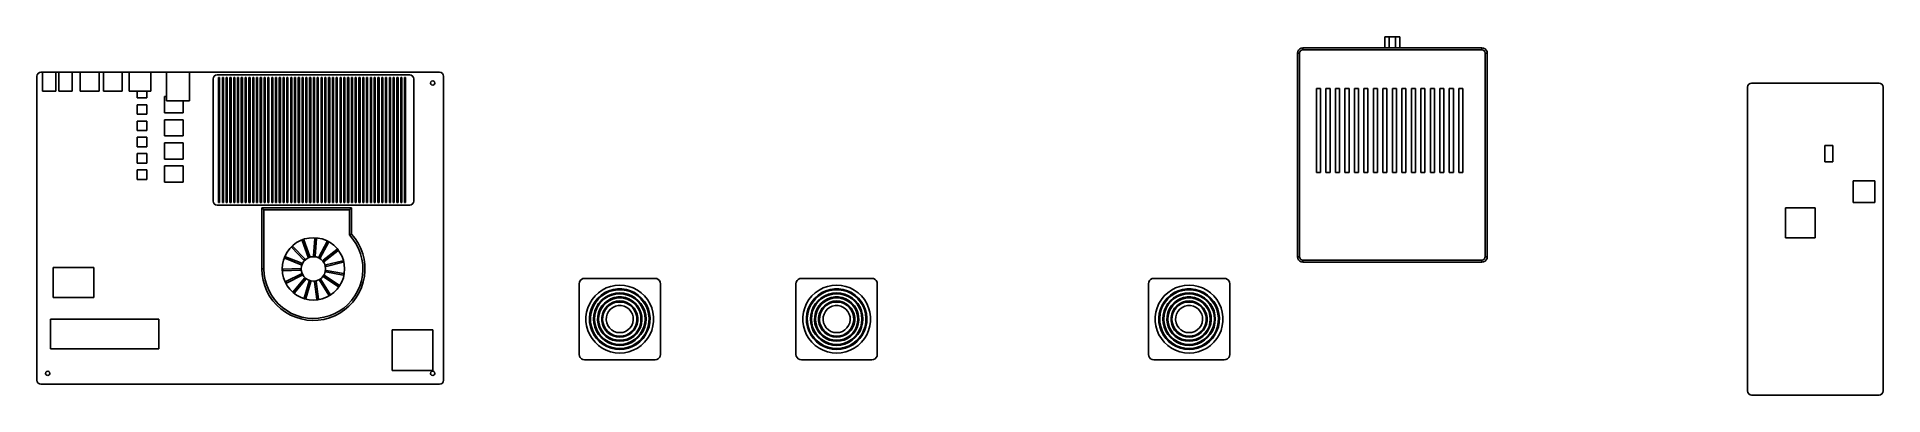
# Model space of a CAD drawing. Header units: millimetres. Extents: x -600 to 762, y -118 to 146.
import ezdxf

# ---------------------------------------------------------------- set-up
doc = ezdxf.new("R2010")
doc.units = ezdxf.units.MM
doc.layers.add('OUTLINE', color=7, linetype='Continuous')

msp = doc.modelspace()

# ---------------------------------------------------------------- linework, layer by layer
at = {"layer": 'OUTLINE'}
for points in [[(334, 138), (332.764, 137.804), (331.649, 137.236), (330.764, 136.351), (330.196, 135.236), (330, 134)], [(334, 138), (332.764, 137.804), (331.649, 137.236), (330.764, 136.351), (330.196, 135.236), (330, 134)], [(334, 136.5), (333.043, 136.31), (332.232, 135.768), (331.69, 134.957), (331.5, 134)], [(466, 138), (334, 138)], [(334, 138), (334, 136.5)], [(466, 136.5), (334, 136.5)], [(394.5, 146), (397.7, 146)], [(394.5, 138), (394.5, 146)], [(397.7, 146), (402.3, 146)], [(397.7, 146), (397.7, 138)], [(402.3, 146), (405.5, 146)], [(402.3, 146), (402.3, 138)], [(405.5, 138), (405.5, 146)], [(470, 134), (469.804, 135.236), (469.236, 136.351), (468.351, 137.236), (467.236, 137.804), (466, 138)], [(470, 134), (469.804, 135.236), (469.236, 136.351), (468.351, 137.236), (467.236, 137.804), (466, 138)], [(466, 138), (466, 136.5)], [(468.5, 134), (468.31, 134.957), (467.768, 135.768), (466.957, 136.31), (466, 136.5)], [(330, 134), (330, -16)], [(330, 134), (331.5, 134)], [(331.5, 134), (331.5, -16)], [(468.5, -16), (468.5, 134)], [(470, 134), (468.5, 134)], [(470, -16), (470, 134)], [(-600, 117), (-599.772, 118.148), (-599.121, 119.121), (-598.148, 119.772), (-597, 120)], [(-600, 117), (-600, -107)], [(-597, 120), (-595.9, 120)], [(-595.9, 120), (-586.1, 120)], [(-595.9, 120), (-595.9, 106)], [(-586.1, 120), (-583.9, 120)], [(-586.1, 120), (-586.1, 106)], [(-583.9, 120), (-574.1, 120)], [(-583.9, 120), (-583.9, 106)], [(-574.1, 120), (-568, 120)], [(-574.1, 120), (-574.1, 106)], [(-568, 120), (-554, 120)], [(-568, 120), (-568, 106)], [(-554, 120), (-551, 120)], [(-554, 120), (-554, 106)], [(-551, 120), (-537, 120)], [(-551, 120), (-551, 106)], [(-537, 120), (-532, 120)], [(-537, 120), (-537, 106)], [(-532, 120), (-516, 120)], [(-532, 120), (-532, 106)], [(-516, 120), (-504.5, 120)], [(-516, 120), (-516, 106)], [(-504.5, 120), (-487.5, 120)], [(-504.5, 120), (-504.5, 99)], [(-487.5, 120), (-303, 120)], [(-487.5, 120), (-487.5, 99)], [(-470, 115), (-469.772, 116.148), (-469.121, 117.121), (-468.148, 117.772), (-467, 118)], [(-470, 115), (-470, 25)], [(-467, 118), (-325, 118)], [(-466, 116), (-465.2, 116)], [(-466, 24), (-466, 116)], [(-465.2, 116), (-465.2, 24)], [(-463.2, 116), (-462.4, 116)], [(-463.2, 24), (-463.2, 116)], [(-462.4, 116), (-462.4, 24)], [(-460.4, 116), (-459.6, 116)], [(-460.4, 24), (-460.4, 116)], [(-459.6, 116), (-459.6, 24)], [(-457.6, 116), (-456.8, 116)], [(-457.6, 24), (-457.6, 116)], [(-456.8, 116), (-456.8, 24)], [(-454.8, 116), (-454, 116)], [(-454.8, 24), (-454.8, 116)], [(-454, 116), (-454, 24)], [(-452, 116), (-451.2, 116)], [(-452, 24), (-452, 116)], [(-451.2, 116), (-451.2, 24)], [(-449.2, 116), (-448.4, 116)], [(-449.2, 24), (-449.2, 116)], [(-448.4, 116), (-448.4, 24)], [(-446.4, 116), (-445.6, 116)], [(-446.4, 24), (-446.4, 116)], [(-445.6, 116), (-445.6, 24)], [(-443.6, 116), (-442.8, 116)], [(-443.6, 24), (-443.6, 116)], [(-442.8, 116), (-442.8, 24)], [(-440.8, 116), (-440, 116)], [(-440.8, 24), (-440.8, 116)], [(-440, 116), (-440, 24)], [(-438, 116), (-437.2, 116)], [(-438, 24), (-438, 116)], [(-437.2, 116), (-437.2, 24)], [(-435.2, 116), (-434.4, 116)], [(-435.2, 24), (-435.2, 116)], [(-434.4, 116), (-434.4, 24)], [(-432.4, 116), (-431.6, 116)], [(-432.4, 24), (-432.4, 116)], [(-431.6, 116), (-431.6, 24)], [(-429.6, 116), (-428.8, 116)], [(-429.6, 24), (-429.6, 116)], [(-428.8, 116), (-428.8, 24)], [(-426.8, 116), (-426, 116)], [(-426.8, 24), (-426.8, 116)], [(-426, 116), (-426, 24)], [(-424, 116), (-423.2, 116)], [(-424, 24), (-424, 116)], [(-423.2, 116), (-423.2, 24)], [(-421.2, 116), (-420.4, 116)], [(-421.2, 24), (-421.2, 116)], [(-420.4, 116), (-420.4, 24)], [(-418.4, 116), (-417.6, 116)], [(-418.4, 24), (-418.4, 116)], [(-417.6, 116), (-417.6, 24)], [(-415.6, 116), (-414.8, 116)], [(-415.6, 24), (-415.6, 116)], [(-414.8, 116), (-414.8, 24)], [(-412.8, 116), (-412, 116)], [(-412.8, 24), (-412.8, 116)], [(-412, 116), (-412, 24)], [(-410, 116), (-409.2, 116)], [(-410, 24), (-410, 116)], [(-409.2, 116), (-409.2, 24)], [(-407.2, 116), (-406.4, 116)], [(-407.2, 24), (-407.2, 116)], [(-406.4, 116), (-406.4, 24)], [(-404.4, 116), (-403.6, 116)], [(-404.4, 24), (-404.4, 116)], [(-403.6, 116), (-403.6, 24)], [(-401.6, 116), (-400.8, 116)], [(-401.6, 24), (-401.6, 116)], [(-400.8, 116), (-400.8, 24)], [(-398.8, 116), (-398, 116)], [(-398.8, 24), (-398.8, 116)], [(-398, 116), (-398, 24)], [(-396, 116), (-395.2, 116)], [(-396, 24), (-396, 116)], [(-395.2, 116), (-395.2, 24)], [(-393.2, 116), (-392.4, 116)], [(-393.2, 24), (-393.2, 116)], [(-392.4, 116), (-392.4, 24)], [(-390.4, 116), (-389.6, 116)], [(-390.4, 24), (-390.4, 116)], [(-389.6, 116), (-389.6, 24)], [(-387.6, 116), (-386.8, 116)], [(-387.6, 24), (-387.6, 116)], [(-386.8, 116), (-386.8, 24)], [(-384.8, 116), (-384, 116)], [(-384.8, 24), (-384.8, 116)], [(-384, 116), (-384, 24)], [(-382, 116), (-381.2, 116)], [(-382, 24), (-382, 116)], [(-381.2, 116), (-381.2, 24)], [(-379.2, 116), (-378.4, 116)], [(-379.2, 24), (-379.2, 116)], [(-378.4, 116), (-378.4, 24)], [(-376.4, 116), (-375.6, 116)], [(-376.4, 24), (-376.4, 116)], [(-375.6, 116), (-375.6, 24)], [(-373.6, 116), (-372.8, 116)], [(-373.6, 24), (-373.6, 116)], [(-372.8, 116), (-372.8, 24)], [(-370.8, 116), (-370, 116)], [(-370.8, 24), (-370.8, 116)], [(-370, 116), (-370, 24)], [(-368, 116), (-367.2, 116)], [(-368, 24), (-368, 116)], [(-367.2, 116), (-367.2, 24)], [(-365.2, 116), (-364.4, 116)], [(-365.2, 24), (-365.2, 116)], [(-364.4, 116), (-364.4, 24)], [(-362.4, 116), (-361.6, 116)], [(-362.4, 24), (-362.4, 116)], [(-361.6, 116), (-361.6, 24)], [(-359.6, 116), (-358.8, 116)], [(-359.6, 24), (-359.6, 116)], [(-358.8, 116), (-358.8, 24)], [(-356.8, 116), (-356, 116)], [(-356.8, 24), (-356.8, 116)], [(-356, 116), (-356, 24)], [(-354, 116), (-353.2, 116)], [(-354, 24), (-354, 116)], [(-353.2, 116), (-353.2, 24)], [(-351.2, 116), (-350.4, 116)], [(-351.2, 24), (-351.2, 116)], [(-350.4, 116), (-350.4, 24)], [(-348.4, 116), (-347.6, 116)], [(-348.4, 24), (-348.4, 116)], [(-347.6, 116), (-347.6, 24)], [(-345.6, 116), (-344.8, 116)], [(-345.6, 24), (-345.6, 116)], [(-344.8, 116), (-344.8, 24)], [(-342.8, 116), (-342, 116)], [(-342.8, 24), (-342.8, 116)], [(-342, 116), (-342, 24)], [(-340, 116), (-339.2, 116)], [(-340, 24), (-340, 116)], [(-339.2, 116), (-339.2, 24)], [(-337.2, 116), (-336.4, 116)], [(-337.2, 24), (-337.2, 116)], [(-336.4, 116), (-336.4, 24)], [(-334.4, 116), (-333.6, 116)], [(-334.4, 24), (-334.4, 116)], [(-333.6, 116), (-333.6, 24)], [(-331.6, 116), (-330.8, 116)], [(-331.6, 24), (-331.6, 116)], [(-330.8, 116), (-330.8, 24)], [(-328.8, 116), (-328, 116)], [(-328.8, 24), (-328.8, 116)], [(-328, 116), (-328, 24)], [(-325, 118), (-323.852, 117.772), (-322.879, 117.121), (-322.228, 116.148), (-322, 115)], [(-322, 115), (-322, 25)], [(-308, 110.4), (-307.2, 110.614), (-306.614, 111.2), (-306.4, 112), (-306.614, 112.8), (-307.2, 113.386), (-308, 113.6), (-308.8, 113.386), (-309.386, 112.8), (-309.6, 112), (-309.386, 111.2), (-308.8, 110.614), (-308, 110.4)], [(-303, 120), (-301.852, 119.772), (-300.879, 119.121), (-300.228, 118.148), (-300, 117)], [(-300, 117), (-300, -107)], [(662, 109), (662.228, 110.148), (662.879, 111.121), (663.852, 111.772), (665, 112)], [(662, 109), (662, -115)], [(665, 112), (759, 112)], [(759, 112), (760.148, 111.772), (761.121, 111.121), (761.772, 110.148), (762, 109)], [(762, 109), (762, -115)], [(-595.9, 106), (-586.1, 106)], [(-583.9, 106), (-574.1, 106)], [(-568, 106), (-554, 106)], [(-551, 106), (-537, 106)], [(-532, 106), (-516, 106)], [(-526, 106), (-526, 101)], [(-526, 101), (-519, 101)], [(-526, 96), (-526, 89)], [(-526, 96), (-519, 96)], [(-519, 106), (-519, 101)], [(-519, 96), (-519, 89)], [(-506, 102), (-506, 90)], [(-506, 102), (-504.5, 102)], [(-504.5, 99), (-487.5, 99)], [(-492, 99), (-492, 90)], [(347, 108), (344, 108)], [(344, 108), (344, 46)], [(347, 108), (347, 46)], [(354, 108), (351, 108)], [(351, 108), (351, 46)], [(354, 108), (354, 46)], [(361, 108), (358, 108)], [(358, 108), (358, 46)], [(361, 108), (361, 46)], [(368, 108), (365, 108)], [(365, 108), (365, 46)], [(368, 108), (368, 46)], [(375, 108), (372, 108)], [(372, 108), (372, 46)], [(375, 108), (375, 46)], [(382, 108), (379, 108)], [(379, 108), (379, 46)], [(382, 108), (382, 46)], [(389, 108), (386, 108)], [(386, 108), (386, 46)], [(389, 108), (389, 46)], [(396, 108), (393, 108)], [(393, 108), (393, 46)], [(396, 108), (396, 46)], [(403, 108), (400, 108)], [(400, 108), (400, 46)], [(403, 108), (403, 46)], [(410, 108), (407, 108)], [(407, 108), (407, 46)], [(410, 108), (410, 46)], [(417, 108), (414, 108)], [(414, 108), (414, 46)], [(417, 108), (417, 46)], [(424, 108), (421, 108)], [(421, 108), (421, 46)], [(424, 108), (424, 46)], [(431, 108), (428, 108)], [(428, 108), (428, 46)], [(431, 108), (431, 46)], [(438, 108), (435, 108)], [(435, 108), (435, 46)], [(438, 108), (438, 46)], [(445, 108), (442, 108)], [(442, 108), (442, 46)], [(445, 108), (445, 46)], [(452, 108), (449, 108)], [(449, 108), (449, 46)], [(452, 108), (452, 46)], [(-526, 89), (-519, 89)], [(-526, 84), (-526, 77)], [(-526, 84), (-519, 84)], [(-519, 84), (-519, 77)], [(-506, 90), (-492, 90)], [(-506, 85), (-506, 73)], [(-506, 85), (-492, 85)], [(-492, 85), (-492, 73)], [(-526, 77), (-519, 77)], [(-526, 72), (-526, 65)], [(-526, 72), (-519, 72)], [(-519, 72), (-519, 65)], [(-506, 73), (-492, 73)], [(-526, 65), (-519, 65)], [(-526, 60), (-526, 53)], [(-526, 60), (-519, 60)], [(-519, 60), (-519, 53)], [(-506, 68), (-506, 56)], [(-506, 68), (-492, 68)], [(-506, 56), (-492, 56)], [(-492, 68), (-492, 56)], [(719, 66), (719, 54)], [(719, 66), (725, 66)], [(725, 66), (725, 54)], [(-526, 53), (-519, 53)], [(-526, 48), (-526, 41)], [(-526, 48), (-519, 48)], [(-526, 41), (-519, 41)], [(-519, 48), (-519, 41)], [(-506, 51), (-506, 39)], [(-506, 51), (-492, 51)], [(-492, 51), (-492, 39)], [(347, 46), (344, 46)], [(354, 46), (351, 46)], [(361, 46), (358, 46)], [(368, 46), (365, 46)], [(375, 46), (372, 46)], [(382, 46), (379, 46)], [(389, 46), (386, 46)], [(396, 46), (393, 46)], [(403, 46), (400, 46)], [(410, 46), (407, 46)], [(417, 46), (414, 46)], [(424, 46), (421, 46)], [(431, 46), (428, 46)], [(438, 46), (435, 46)], [(445, 46), (442, 46)], [(452, 46), (449, 46)], [(719, 54), (725, 54)], [(-506, 39), (-492, 39)], [(740, 40), (740, 24)], [(740, 40), (756, 40)], [(756, 40), (756, 24)], [(-467, 22), (-468.148, 22.228), (-469.121, 22.879), (-469.772, 23.852), (-470, 25)], [(-467, 22), (-325, 22)], [(-466, 24), (-465.2, 24)], [(-463.2, 24), (-462.4, 24)], [(-460.4, 24), (-459.6, 24)], [(-457.6, 24), (-456.8, 24)], [(-454.8, 24), (-454, 24)], [(-452, 24), (-451.2, 24)], [(-449.2, 24), (-448.4, 24)], [(-446.4, 24), (-445.6, 24)], [(-443.6, 24), (-442.8, 24)], [(-440.8, 24), (-440, 24)], [(-438, 24), (-437.2, 24)], [(-435.2, 24), (-434.4, 24)], [(-434, -25), (-434, 20)], [(-434, 20), (-432.5, 18.5)], [(-434, 20), (-368, 20)], [(-432.5, -25), (-432.5, 18.5)], [(-432.5, 18.5), (-369.5, 18.5)], [(-432.4, 24), (-431.6, 24)], [(-429.6, 24), (-428.8, 24)], [(-426.8, 24), (-426, 24)], [(-424, 24), (-423.2, 24)], [(-421.2, 24), (-420.4, 24)], [(-418.4, 24), (-417.6, 24)], [(-415.6, 24), (-414.8, 24)], [(-412.8, 24), (-412, 24)], [(-410, 24), (-409.2, 24)], [(-407.2, 24), (-406.4, 24)], [(-404.4, 24), (-403.6, 24)], [(-401.6, 24), (-400.8, 24)], [(-398.8, 24), (-398, 24)], [(-396, 24), (-395.2, 24)], [(-393.2, 24), (-392.4, 24)], [(-390.4, 24), (-389.6, 24)], [(-387.6, 24), (-386.8, 24)], [(-384.8, 24), (-384, 24)], [(-382, 24), (-381.2, 24)], [(-379.2, 24), (-378.4, 24)], [(-376.4, 24), (-375.6, 24)], [(-373.6, 24), (-372.8, 24)], [(-370.8, 24), (-370, 24)], [(-369.5, 18.5), (-368, 20)], [(-369.5, 18.5), (-369.5, 0.1)], [(-368, 24), (-367.2, 24)], [(-368, 20), (-368, 0.69)], [(-365.2, 24), (-364.4, 24)], [(-362.4, 24), (-361.6, 24)], [(-359.6, 24), (-358.8, 24)], [(-356.8, 24), (-356, 24)], [(-354, 24), (-353.2, 24)], [(-351.2, 24), (-350.4, 24)], [(-348.4, 24), (-347.6, 24)], [(-345.6, 24), (-344.8, 24)], [(-342.8, 24), (-342, 24)], [(-340, 24), (-339.2, 24)], [(-337.2, 24), (-336.4, 24)], [(-334.4, 24), (-333.6, 24)], [(-331.6, 24), (-330.8, 24)], [(-328.8, 24), (-328, 24)], [(-322, 25), (-322.228, 23.852), (-322.879, 22.879), (-323.852, 22.228), (-325, 22)], [(690, 20), (690, -2)], [(690, 20), (712, 20)], [(712, 20), (712, -2)], [(740, 24), (756, 24)], [(-368, 0.69), (-365.327, -2.568), (-363.032, -6.103), (-361.142, -9.87), (-359.681, -13.824), (-358.666, -17.915), (-358.111, -22.093), (-358.022, -26.307), (-358.401, -30.504), (-359.242, -34.634), (-360.535, -38.646), (-362.264, -42.49), (-364.408, -46.118), (-366.941, -49.487), (-369.832, -52.554), (-373.044, -55.283), (-376.539, -57.639), (-380.273, -59.593), (-384.201, -61.122), (-388.274, -62.206), (-392.442, -62.833), (-396.653, -62.994), (-400.857, -62.688), (-405.001, -61.919), (-409.034, -60.695), (-412.907, -59.032), (-416.572, -56.95), (-419.983, -54.475), (-423.1, -51.638), (-425.883, -48.473), (-428.299, -45.019), (-430.317, -41.319), (-431.914, -37.418), (-433.068, -33.365), (-433.766, -29.208), (-434, -25)], [(-368, 0.69), (-365.327, -2.568), (-363.032, -6.103), (-361.142, -9.87), (-359.681, -13.824), (-358.666, -17.915), (-358.111, -22.093), (-358.022, -26.307), (-358.401, -30.504), (-359.242, -34.634), (-360.535, -38.646), (-362.264, -42.49), (-364.408, -46.118), (-366.941, -49.487), (-369.832, -52.554), (-373.044, -55.283), (-376.539, -57.639), (-380.273, -59.593), (-384.201, -61.122), (-388.274, -62.206), (-392.442, -62.833), (-396.653, -62.994), (-400.857, -62.688), (-405.001, -61.919), (-409.034, -60.695), (-412.907, -59.032), (-416.572, -56.95), (-419.983, -54.475), (-423.1, -51.638), (-425.883, -48.473), (-428.299, -45.019), (-430.317, -41.319), (-431.914, -37.418), (-433.068, -33.365), (-433.766, -29.208), (-434, -25)], [(-369.5, 0.1), (-366.873, -3.002), (-364.608, -6.378), (-362.732, -9.984), (-361.269, -13.776), (-360.236, -17.708), (-359.647, -21.73), (-359.509, -25.792), (-359.823, -29.845), (-360.586, -33.837), (-361.788, -37.72), (-363.415, -41.446), (-365.446, -44.967), (-367.855, -48.241), (-370.614, -51.226), (-373.688, -53.886), (-377.038, -56.188), (-380.624, -58.103), (-384.4, -59.608), (-388.32, -60.683), (-392.335, -61.316), (-396.396, -61.498), (-400.452, -61.227), (-404.453, -60.508), (-408.348, -59.348), (-412.091, -57.762), (-415.634, -55.769), (-418.934, -53.395), (-421.949, -50.669), (-424.642, -47.624), (-426.98, -44.299), (-428.934, -40.735), (-430.48, -36.975), (-431.597, -33.067), (-432.274, -29.059), (-432.5, -25)], [(-368, 0.69), (-369.5, 0.1)], [(-396, -48), (-392.727, -47.766), (-389.52, -47.068), (-386.445, -45.922), (-383.565, -44.349), (-380.938, -42.382), (-378.618, -40.062), (-376.651, -37.435), (-375.078, -34.555), (-373.932, -31.48), (-373.234, -28.273), (-373, -25), (-373.234, -21.727), (-373.932, -18.52), (-375.078, -15.445), (-376.651, -12.565), (-378.618, -9.938), (-380.938, -7.618), (-383.565, -5.651), (-386.445, -4.078), (-389.52, -2.932), (-392.727, -2.234), (-396, -2), (-399.273, -2.234), (-402.48, -2.932), (-405.555, -4.078), (-408.435, -5.651), (-411.062, -7.618), (-413.382, -9.938), (-415.349, -12.565), (-416.922, -15.445), (-418.068, -18.52), (-418.766, -21.727), (-419, -25), (-418.766, -28.273), (-418.068, -31.48), (-416.922, -34.555), (-415.349, -37.435), (-413.382, -40.062), (-411.062, -42.382), (-408.435, -44.349), (-405.555, -45.922), (-402.48, -47.068), (-399.273, -47.766), (-396, -48)], [(-411.198, -8.398), (-412.061, -9.232)], [(-412.061, -9.232), (-403.031, -18.583)], [(-411.198, -8.398), (-402.168, -17.749)], [(-403.132, -3.652), (-404.259, -4.062)], [(-404.259, -4.062), (-399.813, -16.278)], [(-403.132, -3.652), (-398.685, -15.868)], [(-395.029, -2.513), (-395.936, -15.481)], [(-393.832, -2.597), (-395.029, -2.513)], [(-393.832, -2.597), (-394.739, -15.565)], [(-385.967, -4.852), (-392.07, -16.33)], [(-384.907, -5.415), (-391.01, -16.894)], [(-378.639, -10.675), (-388.883, -18.678)], [(-377.9, -11.62), (-388.145, -19.624)], [(-384.907, -5.415), (-385.967, -4.852)], [(-377.9, -11.62), (-378.639, -10.675)], [(690, -2), (712, -2)], [(-588, -24), (-588, -46)], [(-588, -24), (-558, -24)], [(-558, -24), (-558, -46)], [(-434, -25), (-432.5, -25)], [(-418.507, -25.186), (-405.515, -24.732)], [(-418.507, -25.186), (-418.465, -26.385)], [(-418.465, -26.385), (-405.473, -25.931)], [(-416.637, -16.015), (-417.086, -17.128)], [(-417.086, -17.128), (-405.033, -21.998)], [(-416.637, -16.015), (-404.583, -20.885)], [(-405.515, -24.732), (-405.473, -25.931)], [(-404.583, -20.885), (-405.033, -21.998)], [(-396, -34), (-393.997, -33.774), (-392.095, -33.109), (-390.389, -32.036), (-388.964, -30.611), (-387.891, -28.905), (-387.226, -27.003), (-387, -25), (-387.226, -22.997), (-387.891, -21.095), (-388.964, -19.389), (-390.389, -17.964), (-392.095, -16.891), (-393.997, -16.226), (-396, -16), (-398.003, -16.226), (-399.905, -16.891), (-401.611, -17.964), (-403.036, -19.389), (-404.109, -21.095), (-404.774, -22.997), (-405, -25), (-404.774, -27.003), (-404.109, -28.905), (-403.036, -30.611), (-401.611, -32.036), (-399.905, -33.109), (-398.003, -33.774), (-396, -34)], [(-402.168, -17.749), (-403.031, -18.583)], [(-398.685, -15.868), (-399.813, -16.278)], [(-394.739, -15.565), (-395.936, -15.481)], [(-391.01, -16.894), (-392.07, -16.33)], [(-388.145, -19.624), (-388.883, -18.678)], [(-374.313, -18.975), (-386.927, -22.12)], [(-386.637, -23.284), (-386.927, -22.12)], [(-386.749, -27.241), (-386.54, -26.059)], [(-374.023, -20.139), (-386.637, -23.284)], [(-373.738, -28.316), (-386.54, -26.059)], [(-374.023, -20.139), (-374.313, -18.975)], [(330, -16), (330.196, -17.236), (330.764, -18.351), (331.649, -19.236), (332.764, -19.804), (334, -20)], [(330, -16), (331.5, -16)], [(330, -16), (330.196, -17.236), (330.764, -18.351), (331.649, -19.236), (332.764, -19.804), (334, -20)], [(331.5, -16), (331.69, -16.957), (332.232, -17.768), (333.043, -18.31), (334, -18.5)], [(334, -18.5), (466, -18.5)], [(334, -20), (334, -18.5)], [(334, -20), (466, -20)], [(466, -20), (467.236, -19.804), (468.351, -19.236), (469.236, -18.351), (469.804, -17.236), (470, -16)], [(466, -18.5), (466.957, -18.31), (467.768, -17.768), (468.31, -16.957), (468.5, -16)], [(466, -20), (467.236, -19.804), (468.351, -19.236), (469.236, -18.351), (469.804, -17.236), (470, -16)], [(466, -20), (466, -18.5)], [(470, -16), (468.5, -16)], [(-416.486, -34.324), (-404.802, -28.625)], [(-416.486, -34.324), (-415.96, -35.403)], [(-415.96, -35.403), (-404.276, -29.704)], [(-410.922, -41.85), (-402.566, -31.892)], [(-410.003, -42.622), (-401.647, -32.663)], [(-404.802, -28.625), (-404.276, -29.704)], [(-402.779, -46.463), (-399.195, -33.967)], [(-402.566, -31.892), (-401.647, -32.663)], [(-401.625, -46.794), (-398.042, -34.297)], [(-399.195, -33.967), (-398.042, -34.297)], [(-395.272, -34.491), (-394.084, -34.324)], [(-393.463, -47.365), (-395.272, -34.491)], [(-392.274, -47.198), (-394.084, -34.324)], [(-391.475, -33.374), (-390.457, -32.739)], [(-384.586, -44.399), (-391.475, -33.374)], [(-383.568, -43.763), (-390.457, -32.739)], [(-388.46, -30.81), (-387.789, -29.815)], [(-377.682, -38.079), (-388.46, -30.81)], [(-377.011, -37.084), (-387.789, -29.815)], [(-373.946, -29.498), (-386.749, -27.241)], [(-377.682, -38.079), (-377.011, -37.084)], [(-373.946, -29.498), (-373.738, -28.316)], [(-200, -36), (-199.804, -34.764), (-199.236, -33.649), (-198.351, -32.764), (-197.236, -32.196), (-196, -32)], [(-200, -36), (-200, -88)], [(-196, -32), (-144, -32)], [(-170, -87), (-166.596, -86.767), (-163.255, -86.073), (-160.04, -84.93), (-157.01, -83.36), (-154.223, -81.393), (-151.729, -79.064), (-149.576, -76.417), (-147.803, -73.502), (-146.443, -70.372), (-145.523, -67.086), (-145.058, -63.706), (-145.058, -60.294), (-145.523, -56.914), (-146.443, -53.628), (-147.803, -50.498), (-149.576, -47.583), (-151.729, -44.936), (-154.223, -42.607), (-157.01, -40.64), (-160.04, -39.07), (-163.255, -37.927), (-166.596, -37.233), (-170, -37), (-173.404, -37.233), (-176.745, -37.927), (-179.96, -39.07), (-182.99, -40.64), (-185.777, -42.607), (-188.271, -44.936), (-190.424, -47.583), (-192.197, -50.498), (-193.557, -53.628), (-194.477, -56.914), (-194.942, -60.294), (-194.942, -63.706), (-194.477, -67.086), (-193.557, -70.372), (-192.197, -73.502), (-190.424, -76.417), (-188.271, -79.064), (-185.777, -81.393), (-182.99, -83.36), (-179.96, -84.93), (-176.745, -86.073), (-173.404, -86.767), (-170, -87)], [(-170, -84.35), (-166.746, -84.112), (-163.561, -83.402), (-160.513, -82.237), (-157.668, -80.64), (-155.085, -78.646), (-152.821, -76.297), (-150.922, -73.643), (-149.43, -70.741), (-148.377, -67.653), (-147.784, -64.444), (-147.665, -61.184), (-148.022, -57.94), (-148.847, -54.784), (-150.123, -51.781), (-151.823, -48.995), (-153.91, -46.487), (-156.34, -44.31), (-159.062, -42.51), (-162.016, -41.125), (-165.14, -40.185), (-168.369, -39.71), (-171.631, -39.71), (-174.86, -40.185), (-177.984, -41.125), (-180.938, -42.51), (-183.66, -44.31), (-186.09, -46.487), (-188.177, -48.995), (-189.877, -51.781), (-191.153, -54.784), (-191.978, -57.94), (-192.335, -61.184), (-192.216, -64.444), (-191.623, -67.653), (-190.57, -70.741), (-189.078, -73.643), (-187.179, -76.297), (-184.915, -78.646), (-182.332, -80.64), (-179.487, -82.237), (-176.439, -83.402), (-173.254, -84.112), (-170, -84.35)], [(-170, -83.65), (-166.848, -83.419), (-163.763, -82.732), (-160.811, -81.603), (-158.054, -80.056), (-155.553, -78.124), (-153.359, -75.849), (-151.52, -73.278), (-150.075, -70.467), (-149.054, -67.476), (-148.48, -64.368), (-148.364, -61.209), (-148.71, -58.068), (-149.51, -55.01), (-150.746, -52.101), (-152.392, -49.403), (-154.414, -46.973), (-156.768, -44.864), (-159.404, -43.12), (-162.266, -41.779), (-165.293, -40.868), (-168.42, -40.408), (-171.58, -40.408), (-174.707, -40.868), (-177.734, -41.779), (-180.596, -43.12), (-183.232, -44.864), (-185.586, -46.973), (-187.608, -49.403), (-189.254, -52.101), (-190.49, -55.01), (-191.29, -58.068), (-191.636, -61.209), (-191.52, -64.368), (-190.946, -67.476), (-189.925, -70.467), (-188.48, -73.278), (-186.641, -75.849), (-184.447, -78.124), (-181.946, -80.056), (-179.189, -81.603), (-176.237, -82.732), (-173.152, -83.419), (-170, -83.65)], [(-144, -32), (-142.764, -32.196), (-141.649, -32.764), (-140.764, -33.649), (-140.196, -34.764), (-140, -36)], [(-140, -36), (-140, -88)], [(-40, -36), (-39.804, -34.764), (-39.236, -33.649), (-38.351, -32.764), (-37.236, -32.196), (-36, -32)], [(-40, -36), (-40, -88)], [(-36, -32), (16, -32)], [(-10, -87), (-6.596, -86.767), (-3.255, -86.073), (-0.04, -84.93), (2.99, -83.36), (5.777, -81.393), (8.271, -79.064), (10.424, -76.417), (12.197, -73.502), (13.557, -70.372), (14.477, -67.086), (14.942, -63.706), (14.942, -60.294), (14.477, -56.914), (13.557, -53.628), (12.197, -50.498), (10.424, -47.583), (8.271, -44.936), (5.777, -42.607), (2.99, -40.64), (-0.04, -39.07), (-3.255, -37.927), (-6.596, -37.233), (-10, -37), (-13.404, -37.233), (-16.745, -37.927), (-19.96, -39.07), (-22.99, -40.64), (-25.777, -42.607), (-28.271, -44.936), (-30.424, -47.583), (-32.197, -50.498), (-33.557, -53.628), (-34.477, -56.914), (-34.942, -60.294), (-34.942, -63.706), (-34.477, -67.086), (-33.557, -70.372), (-32.197, -73.502), (-30.424, -76.417), (-28.271, -79.064), (-25.777, -81.393), (-22.99, -83.36), (-19.96, -84.93), (-16.745, -86.073), (-13.404, -86.767), (-10, -87)], [(-10, -84.35), (-6.746, -84.112), (-3.561, -83.402), (-0.513, -82.237), (2.332, -80.64), (4.915, -78.646), (7.179, -76.297), (9.078, -73.643), (10.57, -70.741), (11.623, -67.653), (12.216, -64.444), (12.335, -61.184), (11.978, -57.94), (11.153, -54.784), (9.877, -51.781), (8.177, -48.995), (6.09, -46.487), (3.66, -44.31), (0.938, -42.51), (-2.016, -41.125), (-5.14, -40.185), (-8.369, -39.71), (-11.631, -39.71), (-14.86, -40.185), (-17.984, -41.125), (-20.938, -42.51), (-23.66, -44.31), (-26.09, -46.487), (-28.177, -48.995), (-29.877, -51.781), (-31.153, -54.784), (-31.978, -57.94), (-32.335, -61.184), (-32.216, -64.444), (-31.623, -67.653), (-30.57, -70.741), (-29.078, -73.643), (-27.179, -76.297), (-24.915, -78.646), (-22.332, -80.64), (-19.487, -82.237), (-16.439, -83.402), (-13.254, -84.112), (-10, -84.35)], [(-10, -83.65), (-6.848, -83.419), (-3.763, -82.732), (-0.811, -81.603), (1.946, -80.056), (4.447, -78.124), (6.641, -75.849), (8.48, -73.278), (9.925, -70.467), (10.946, -67.476), (11.52, -64.368), (11.636, -61.209), (11.29, -58.068), (10.49, -55.01), (9.254, -52.101), (7.608, -49.403), (5.586, -46.973), (3.232, -44.864), (0.596, -43.12), (-2.266, -41.779), (-5.293, -40.868), (-8.42, -40.408), (-11.58, -40.408), (-14.707, -40.868), (-17.734, -41.779), (-20.596, -43.12), (-23.232, -44.864), (-25.586, -46.973), (-27.608, -49.403), (-29.254, -52.101), (-30.49, -55.01), (-31.29, -58.068), (-31.636, -61.209), (-31.52, -64.368), (-30.946, -67.476), (-29.925, -70.467), (-28.48, -73.278), (-26.641, -75.849), (-24.447, -78.124), (-21.946, -80.056), (-19.189, -81.603), (-16.237, -82.732), (-13.152, -83.419), (-10, -83.65)], [(16, -32), (17.236, -32.196), (18.351, -32.764), (19.236, -33.649), (19.804, -34.764), (20, -36)], [(20, -36), (20, -88)], [(220, -36), (220.196, -34.764), (220.764, -33.649), (221.649, -32.764), (222.764, -32.196), (224, -32)], [(220, -36), (220, -88)], [(224, -32), (276, -32)], [(250, -87), (253.404, -86.767), (256.745, -86.073), (259.96, -84.93), (262.99, -83.36), (265.777, -81.393), (268.271, -79.064), (270.424, -76.417), (272.197, -73.502), (273.557, -70.372), (274.477, -67.086), (274.942, -63.706), (274.942, -60.294), (274.477, -56.914), (273.557, -53.628), (272.197, -50.498), (270.424, -47.583), (268.271, -44.936), (265.777, -42.607), (262.99, -40.64), (259.96, -39.07), (256.745, -37.927), (253.404, -37.233), (250, -37), (246.596, -37.233), (243.255, -37.927), (240.04, -39.07), (237.01, -40.64), (234.223, -42.607), (231.729, -44.936), (229.576, -47.583), (227.803, -50.498), (226.443, -53.628), (225.523, -56.914), (225.058, -60.294), (225.058, -63.706), (225.523, -67.086), (226.443, -70.372), (227.803, -73.502), (229.576, -76.417), (231.729, -79.064), (234.223, -81.393), (237.01, -83.36), (240.04, -84.93), (243.255, -86.073), (246.596, -86.767), (250, -87)], [(250, -84.35), (253.254, -84.112), (256.439, -83.402), (259.487, -82.237), (262.332, -80.64), (264.915, -78.646), (267.179, -76.297), (269.078, -73.643), (270.57, -70.741), (271.623, -67.653), (272.216, -64.444), (272.335, -61.184), (271.978, -57.94), (271.153, -54.784), (269.877, -51.781), (268.177, -48.995), (266.09, -46.487), (263.66, -44.31), (260.938, -42.51), (257.984, -41.125), (254.86, -40.185), (251.631, -39.71), (248.369, -39.71), (245.14, -40.185), (242.016, -41.125), (239.062, -42.51), (236.34, -44.31), (233.91, -46.487), (231.823, -48.995), (230.123, -51.781), (228.847, -54.784), (228.022, -57.94), (227.665, -61.184), (227.784, -64.444), (228.377, -67.653), (229.43, -70.741), (230.922, -73.643), (232.821, -76.297), (235.085, -78.646), (237.668, -80.64), (240.513, -82.237), (243.561, -83.402), (246.746, -84.112), (250, -84.35)], [(250, -83.65), (253.152, -83.419), (256.237, -82.732), (259.189, -81.603), (261.946, -80.056), (264.447, -78.124), (266.641, -75.849), (268.48, -73.278), (269.925, -70.467), (270.946, -67.476), (271.52, -64.368), (271.636, -61.209), (271.29, -58.068), (270.49, -55.01), (269.254, -52.101), (267.608, -49.403), (265.586, -46.973), (263.232, -44.864), (260.596, -43.12), (257.734, -41.779), (254.707, -40.868), (251.58, -40.408), (248.42, -40.408), (245.293, -40.868), (242.266, -41.779), (239.404, -43.12), (236.768, -44.864), (234.414, -46.973), (232.392, -49.403), (230.746, -52.101), (229.51, -55.01), (228.71, -58.068), (228.364, -61.209), (228.48, -64.368), (229.054, -67.476), (230.075, -70.467), (231.52, -73.278), (233.359, -75.849), (235.553, -78.124), (238.054, -80.056), (240.811, -81.603), (243.763, -82.732), (246.848, -83.419), (250, -83.65)], [(276, -32), (277.236, -32.196), (278.351, -32.764), (279.236, -33.649), (279.804, -34.764), (280, -36)], [(280, -36), (280, -88)], [(-588, -46), (-558, -46)], [(-410.922, -41.85), (-410.003, -42.622)], [(-402.779, -46.463), (-401.625, -46.794)], [(-393.463, -47.365), (-392.274, -47.198)], [(-384.586, -44.399), (-383.568, -43.763)], [(-170, -81.35), (-166.973, -81.112), (-164.021, -80.403), (-161.215, -79.241), (-158.626, -77.654), (-156.317, -75.683), (-154.346, -73.374), (-152.759, -70.785), (-151.597, -67.979), (-150.888, -65.027), (-150.65, -62), (-150.888, -58.973), (-151.597, -56.021), (-152.759, -53.215), (-154.346, -50.626), (-156.317, -48.317), (-158.626, -46.346), (-161.215, -44.759), (-164.021, -43.597), (-166.973, -42.888), (-170, -42.65), (-173.027, -42.888), (-175.979, -43.597), (-178.785, -44.759), (-181.374, -46.346), (-183.683, -48.317), (-185.654, -50.626), (-187.241, -53.215), (-188.403, -56.021), (-189.112, -58.973), (-189.35, -62), (-189.112, -65.027), (-188.403, -67.979), (-187.241, -70.785), (-185.654, -73.374), (-183.683, -75.683), (-181.374, -77.654), (-178.785, -79.241), (-175.979, -80.403), (-173.027, -81.112), (-170, -81.35)], [(-170, -80.65), (-167.082, -80.42), (-164.237, -79.737), (-161.533, -78.617), (-159.038, -77.088), (-156.812, -75.188), (-154.912, -72.962), (-153.383, -70.467), (-152.263, -67.763), (-151.58, -64.918), (-151.35, -62), (-151.58, -59.082), (-152.263, -56.237), (-153.383, -53.533), (-154.912, -51.038), (-156.812, -48.812), (-159.038, -46.912), (-161.533, -45.383), (-164.237, -44.263), (-167.082, -43.58), (-170, -43.35), (-172.918, -43.58), (-175.763, -44.263), (-178.467, -45.383), (-180.962, -46.912), (-183.188, -48.812), (-185.088, -51.038), (-186.617, -53.533), (-187.737, -56.237), (-188.42, -59.082), (-188.65, -62), (-188.42, -64.918), (-187.737, -67.763), (-186.617, -70.467), (-185.088, -72.962), (-183.188, -75.188), (-180.962, -77.088), (-178.467, -78.617), (-175.763, -79.737), (-172.918, -80.42), (-170, -80.65)], [(-170, -78.35), (-167.237, -78.115), (-164.553, -77.416), (-162.026, -76.274), (-159.729, -74.721), (-157.727, -72.802), (-156.077, -70.572), (-154.829, -68.096), (-154.017, -65.445), (-153.665, -62.694), (-153.782, -59.923), (-154.367, -57.212), (-155.401, -54.639), (-156.855, -52.278), (-158.687, -50.196), (-160.844, -48.454), (-163.265, -47.101), (-165.88, -46.178), (-168.613, -45.709), (-171.387, -45.709), (-174.12, -46.178), (-176.735, -47.101), (-179.156, -48.454), (-181.313, -50.196), (-183.145, -52.278), (-184.599, -54.639), (-185.633, -57.212), (-186.218, -59.923), (-186.335, -62.694), (-185.983, -65.445), (-185.171, -68.096), (-183.923, -70.572), (-182.273, -72.802), (-180.271, -74.721), (-177.974, -76.274), (-175.447, -77.416), (-172.763, -78.115), (-170, -78.35)], [(-170, -77.65), (-167.282, -77.412), (-164.647, -76.706), (-162.175, -75.553), (-159.94, -73.989), (-158.011, -72.06), (-156.447, -69.825), (-155.294, -67.353), (-154.588, -64.718), (-154.35, -62), (-154.588, -59.282), (-155.294, -56.647), (-156.447, -54.175), (-158.011, -51.94), (-159.94, -50.011), (-162.175, -48.447), (-164.647, -47.294), (-167.282, -46.588), (-170, -46.35), (-172.718, -46.588), (-175.353, -47.294), (-177.825, -48.447), (-180.06, -50.011), (-181.989, -51.94), (-183.553, -54.175), (-184.706, -56.647), (-185.412, -59.282), (-185.65, -62), (-185.412, -64.718), (-184.706, -67.353), (-183.553, -69.825), (-181.989, -72.06), (-180.06, -73.989), (-177.825, -75.553), (-175.353, -76.706), (-172.718, -77.412), (-170, -77.65)], [(-170, -75.35), (-167.547, -75.123), (-165.177, -74.449), (-162.972, -73.35), (-161.006, -71.866), (-159.346, -70.045), (-158.05, -67.951), (-157.16, -65.653), (-156.707, -63.232), (-156.707, -60.768), (-157.16, -58.347), (-158.05, -56.049), (-159.346, -53.955), (-161.006, -52.134), (-162.972, -50.65), (-165.177, -49.551), (-167.547, -48.877), (-170, -48.65), (-172.453, -48.877), (-174.823, -49.551), (-177.028, -50.65), (-178.994, -52.134), (-180.654, -53.955), (-181.95, -56.049), (-182.84, -58.347), (-183.293, -60.768), (-183.293, -63.232), (-182.84, -65.653), (-181.95, -67.951), (-180.654, -70.045), (-178.994, -71.866), (-177.028, -73.35), (-174.823, -74.449), (-172.453, -75.123), (-170, -75.35)], [(-170, -74.65), (-167.606, -74.421), (-165.298, -73.744), (-163.161, -72.642), (-161.271, -71.155), (-159.696, -69.338), (-158.493, -67.255), (-157.707, -64.982), (-157.364, -62.602), (-157.479, -60.2), (-158.046, -57.863), (-159.045, -55.675), (-160.44, -53.716), (-162.18, -52.056), (-164.203, -50.756), (-166.436, -49.862), (-168.798, -49.407), (-171.202, -49.407), (-173.564, -49.862), (-175.797, -50.756), (-177.82, -52.056), (-179.56, -53.716), (-180.955, -55.675), (-181.954, -57.863), (-182.521, -60.2), (-182.636, -62.602), (-182.293, -64.982), (-181.507, -67.255), (-180.304, -69.338), (-178.729, -71.155), (-176.839, -72.642), (-174.702, -73.744), (-172.394, -74.421), (-170, -74.65)], [(-170, -72), (-167.85, -71.766), (-165.801, -71.076), (-163.948, -69.961), (-162.378, -68.474), (-161.165, -66.684), (-160.365, -64.675), (-160.015, -62.541), (-160.132, -60.382), (-160.71, -58.299), (-161.723, -56.388), (-163.123, -54.74), (-164.844, -53.431), (-166.807, -52.523), (-168.919, -52.059), (-171.081, -52.059), (-173.193, -52.523), (-175.156, -53.431), (-176.877, -54.74), (-178.277, -56.388), (-179.29, -58.299), (-179.868, -60.382), (-179.985, -62.541), (-179.635, -64.675), (-178.835, -66.684), (-177.622, -68.474), (-176.052, -69.961), (-174.199, -71.076), (-172.15, -71.766), (-170, -72)], [(-10, -81.35), (-6.973, -81.112), (-4.021, -80.403), (-1.215, -79.241), (1.374, -77.654), (3.683, -75.683), (5.654, -73.374), (7.241, -70.785), (8.403, -67.979), (9.112, -65.027), (9.35, -62), (9.112, -58.973), (8.403, -56.021), (7.241, -53.215), (5.654, -50.626), (3.683, -48.317), (1.374, -46.346), (-1.215, -44.759), (-4.021, -43.597), (-6.973, -42.888), (-10, -42.65), (-13.027, -42.888), (-15.979, -43.597), (-18.785, -44.759), (-21.374, -46.346), (-23.683, -48.317), (-25.654, -50.626), (-27.241, -53.215), (-28.403, -56.021), (-29.112, -58.973), (-29.35, -62), (-29.112, -65.027), (-28.403, -67.979), (-27.241, -70.785), (-25.654, -73.374), (-23.683, -75.683), (-21.374, -77.654), (-18.785, -79.241), (-15.979, -80.403), (-13.027, -81.112), (-10, -81.35)], [(-10, -80.65), (-7.082, -80.42), (-4.237, -79.737), (-1.533, -78.617), (0.962, -77.088), (3.188, -75.188), (5.088, -72.962), (6.617, -70.467), (7.737, -67.763), (8.42, -64.918), (8.65, -62), (8.42, -59.082), (7.737, -56.237), (6.617, -53.533), (5.088, -51.038), (3.188, -48.812), (0.962, -46.912), (-1.533, -45.383), (-4.237, -44.263), (-7.082, -43.58), (-10, -43.35), (-12.918, -43.58), (-15.763, -44.263), (-18.467, -45.383), (-20.962, -46.912), (-23.188, -48.812), (-25.088, -51.038), (-26.617, -53.533), (-27.737, -56.237), (-28.42, -59.082), (-28.65, -62), (-28.42, -64.918), (-27.737, -67.763), (-26.617, -70.467), (-25.088, -72.962), (-23.188, -75.188), (-20.962, -77.088), (-18.467, -78.617), (-15.763, -79.737), (-12.918, -80.42), (-10, -80.65)], [(-10, -78.35), (-7.237, -78.115), (-4.553, -77.416), (-2.026, -76.274), (0.271, -74.721), (2.273, -72.802), (3.923, -70.572), (5.171, -68.096), (5.983, -65.445), (6.335, -62.694), (6.218, -59.923), (5.633, -57.212), (4.599, -54.639), (3.145, -52.278), (1.313, -50.196), (-0.844, -48.454), (-3.265, -47.101), (-5.88, -46.178), (-8.613, -45.709), (-11.387, -45.709), (-14.12, -46.178), (-16.735, -47.101), (-19.156, -48.454), (-21.313, -50.196), (-23.145, -52.278), (-24.599, -54.639), (-25.633, -57.212), (-26.218, -59.923), (-26.335, -62.694), (-25.983, -65.445), (-25.171, -68.096), (-23.923, -70.572), (-22.273, -72.802), (-20.271, -74.721), (-17.974, -76.274), (-15.447, -77.416), (-12.763, -78.115), (-10, -78.35)], [(-10, -77.65), (-7.282, -77.412), (-4.647, -76.706), (-2.175, -75.553), (0.06, -73.989), (1.989, -72.06), (3.553, -69.825), (4.706, -67.353), (5.412, -64.718), (5.65, -62), (5.412, -59.282), (4.706, -56.647), (3.553, -54.175), (1.989, -51.94), (0.06, -50.011), (-2.175, -48.447), (-4.647, -47.294), (-7.282, -46.588), (-10, -46.35), (-12.718, -46.588), (-15.353, -47.294), (-17.825, -48.447), (-20.06, -50.011), (-21.989, -51.94), (-23.553, -54.175), (-24.706, -56.647), (-25.412, -59.282), (-25.65, -62), (-25.412, -64.718), (-24.706, -67.353), (-23.553, -69.825), (-21.989, -72.06), (-20.06, -73.989), (-17.825, -75.553), (-15.353, -76.706), (-12.718, -77.412), (-10, -77.65)], [(-10, -75.35), (-7.547, -75.123), (-5.177, -74.449), (-2.972, -73.35), (-1.006, -71.866), (0.654, -70.045), (1.95, -67.951), (2.84, -65.653), (3.293, -63.232), (3.293, -60.768), (2.84, -58.347), (1.95, -56.049), (0.654, -53.955), (-1.006, -52.134), (-2.972, -50.65), (-5.177, -49.551), (-7.547, -48.877), (-10, -48.65), (-12.453, -48.877), (-14.823, -49.551), (-17.028, -50.65), (-18.994, -52.134), (-20.654, -53.955), (-21.95, -56.049), (-22.84, -58.347), (-23.293, -60.768), (-23.293, -63.232), (-22.84, -65.653), (-21.95, -67.951), (-20.654, -70.045), (-18.994, -71.866), (-17.028, -73.35), (-14.823, -74.449), (-12.453, -75.123), (-10, -75.35)], [(-10, -74.65), (-7.606, -74.421), (-5.298, -73.744), (-3.161, -72.642), (-1.271, -71.155), (0.304, -69.338), (1.507, -67.255), (2.293, -64.982), (2.636, -62.602), (2.521, -60.2), (1.954, -57.863), (0.955, -55.675), (-0.44, -53.716), (-2.18, -52.056), (-4.203, -50.756), (-6.436, -49.862), (-8.798, -49.407), (-11.202, -49.407), (-13.564, -49.862), (-15.797, -50.756), (-17.82, -52.056), (-19.56, -53.716), (-20.955, -55.675), (-21.954, -57.863), (-22.521, -60.2), (-22.636, -62.602), (-22.293, -64.982), (-21.507, -67.255), (-20.304, -69.338), (-18.729, -71.155), (-16.839, -72.642), (-14.702, -73.744), (-12.394, -74.421), (-10, -74.65)], [(-10, -72), (-7.85, -71.766), (-5.801, -71.076), (-3.948, -69.961), (-2.378, -68.474), (-1.165, -66.684), (-0.365, -64.675), (-0.015, -62.541), (-0.132, -60.382), (-0.71, -58.299), (-1.723, -56.388), (-3.123, -54.74), (-4.844, -53.431), (-6.807, -52.523), (-8.919, -52.059), (-11.081, -52.059), (-13.193, -52.523), (-15.156, -53.431), (-16.877, -54.74), (-18.277, -56.388), (-19.29, -58.299), (-19.868, -60.382), (-19.985, -62.541), (-19.635, -64.675), (-18.835, -66.684), (-17.622, -68.474), (-16.052, -69.961), (-14.199, -71.076), (-12.15, -71.766), (-10, -72)], [(250, -81.35), (253.027, -81.112), (255.979, -80.403), (258.785, -79.241), (261.374, -77.654), (263.683, -75.683), (265.654, -73.374), (267.241, -70.785), (268.403, -67.979), (269.112, -65.027), (269.35, -62), (269.112, -58.973), (268.403, -56.021), (267.241, -53.215), (265.654, -50.626), (263.683, -48.317), (261.374, -46.346), (258.785, -44.759), (255.979, -43.597), (253.027, -42.888), (250, -42.65), (246.973, -42.888), (244.021, -43.597), (241.215, -44.759), (238.626, -46.346), (236.317, -48.317), (234.346, -50.626), (232.759, -53.215), (231.597, -56.021), (230.888, -58.973), (230.65, -62), (230.888, -65.027), (231.597, -67.979), (232.759, -70.785), (234.346, -73.374), (236.317, -75.683), (238.626, -77.654), (241.215, -79.241), (244.021, -80.403), (246.973, -81.112), (250, -81.35)], [(250, -80.65), (252.918, -80.42), (255.763, -79.737), (258.467, -78.617), (260.962, -77.088), (263.188, -75.188), (265.088, -72.962), (266.617, -70.467), (267.737, -67.763), (268.42, -64.918), (268.65, -62), (268.42, -59.082), (267.737, -56.237), (266.617, -53.533), (265.088, -51.038), (263.188, -48.812), (260.962, -46.912), (258.467, -45.383), (255.763, -44.263), (252.918, -43.58), (250, -43.35), (247.082, -43.58), (244.237, -44.263), (241.533, -45.383), (239.038, -46.912), (236.812, -48.812), (234.912, -51.038), (233.383, -53.533), (232.263, -56.237), (231.58, -59.082), (231.35, -62), (231.58, -64.918), (232.263, -67.763), (233.383, -70.467), (234.912, -72.962), (236.812, -75.188), (239.038, -77.088), (241.533, -78.617), (244.237, -79.737), (247.082, -80.42), (250, -80.65)], [(250, -78.35), (252.763, -78.115), (255.447, -77.416), (257.974, -76.274), (260.271, -74.721), (262.273, -72.802), (263.923, -70.572), (265.171, -68.096), (265.983, -65.445), (266.335, -62.694), (266.218, -59.923), (265.633, -57.212), (264.599, -54.639), (263.145, -52.278), (261.313, -50.196), (259.156, -48.454), (256.735, -47.101), (254.12, -46.178), (251.387, -45.709), (248.613, -45.709), (245.88, -46.178), (243.265, -47.101), (240.844, -48.454), (238.687, -50.196), (236.855, -52.278), (235.401, -54.639), (234.367, -57.212), (233.782, -59.923), (233.665, -62.694), (234.017, -65.445), (234.829, -68.096), (236.077, -70.572), (237.727, -72.802), (239.729, -74.721), (242.026, -76.274), (244.553, -77.416), (247.237, -78.115), (250, -78.35)], [(250, -77.65), (252.718, -77.412), (255.353, -76.706), (257.825, -75.553), (260.06, -73.989), (261.989, -72.06), (263.553, -69.825), (264.706, -67.353), (265.412, -64.718), (265.65, -62), (265.412, -59.282), (264.706, -56.647), (263.553, -54.175), (261.989, -51.94), (260.06, -50.011), (257.825, -48.447), (255.353, -47.294), (252.718, -46.588), (250, -46.35), (247.282, -46.588), (244.647, -47.294), (242.175, -48.447), (239.94, -50.011), (238.011, -51.94), (236.447, -54.175), (235.294, -56.647), (234.588, -59.282), (234.35, -62), (234.588, -64.718), (235.294, -67.353), (236.447, -69.825), (238.011, -72.06), (239.94, -73.989), (242.175, -75.553), (244.647, -76.706), (247.282, -77.412), (250, -77.65)], [(250, -75.35), (252.453, -75.123), (254.823, -74.449), (257.028, -73.35), (258.994, -71.866), (260.654, -70.045), (261.95, -67.951), (262.84, -65.653), (263.293, -63.232), (263.293, -60.768), (262.84, -58.347), (261.95, -56.049), (260.654, -53.955), (258.994, -52.134), (257.028, -50.65), (254.823, -49.551), (252.453, -48.877), (250, -48.65), (247.547, -48.877), (245.177, -49.551), (242.972, -50.65), (241.006, -52.134), (239.346, -53.955), (238.05, -56.049), (237.16, -58.347), (236.707, -60.768), (236.707, -63.232), (237.16, -65.653), (238.05, -67.951), (239.346, -70.045), (241.006, -71.866), (242.972, -73.35), (245.177, -74.449), (247.547, -75.123), (250, -75.35)], [(250, -74.65), (252.394, -74.421), (254.702, -73.744), (256.839, -72.642), (258.729, -71.155), (260.304, -69.338), (261.507, -67.255), (262.293, -64.982), (262.636, -62.602), (262.521, -60.2), (261.954, -57.863), (260.955, -55.675), (259.56, -53.716), (257.82, -52.056), (255.797, -50.756), (253.564, -49.862), (251.202, -49.407), (248.798, -49.407), (246.436, -49.862), (244.203, -50.756), (242.18, -52.056), (240.44, -53.716), (239.045, -55.675), (238.046, -57.863), (237.479, -60.2), (237.364, -62.602), (237.707, -64.982), (238.493, -67.255), (239.696, -69.338), (241.271, -71.155), (243.161, -72.642), (245.298, -73.744), (247.606, -74.421), (250, -74.65)], [(250, -72), (252.15, -71.766), (254.199, -71.076), (256.052, -69.961), (257.622, -68.474), (258.835, -66.684), (259.635, -64.675), (259.985, -62.541), (259.868, -60.382), (259.29, -58.299), (258.277, -56.388), (256.877, -54.74), (255.156, -53.431), (253.193, -52.523), (251.081, -52.059), (248.919, -52.059), (246.807, -52.523), (244.844, -53.431), (243.123, -54.74), (241.723, -56.388), (240.71, -58.299), (240.132, -60.382), (240.015, -62.541), (240.365, -64.675), (241.165, -66.684), (242.378, -68.474), (243.948, -69.961), (245.801, -71.076), (247.85, -71.766), (250, -72)], [(-590, -62), (-590, -84)], [(-590, -62), (-510, -62)], [(-510, -62), (-510, -84)], [(-338, -70), (-338, -100)], [(-338, -70), (-308, -70)], [(-308, -70), (-308, -100)], [(-590, -84), (-510, -84)], [(-196, -92), (-197.236, -91.804), (-198.351, -91.236), (-199.236, -90.351), (-199.804, -89.236), (-200, -88)], [(-196, -92), (-144, -92)], [(-140, -88), (-140.196, -89.236), (-140.764, -90.351), (-141.649, -91.236), (-142.764, -91.804), (-144, -92)], [(-36, -92), (-37.236, -91.804), (-38.351, -91.236), (-39.236, -90.351), (-39.804, -89.236), (-40, -88)], [(-36, -92), (16, -92)], [(20, -88), (19.804, -89.236), (19.236, -90.351), (18.351, -91.236), (17.236, -91.804), (16, -92)], [(224, -92), (222.764, -91.804), (221.649, -91.236), (220.764, -90.351), (220.196, -89.236), (220, -88)], [(224, -92), (276, -92)], [(280, -88), (279.804, -89.236), (279.236, -90.351), (278.351, -91.236), (277.236, -91.804), (276, -92)], [(-597, -110), (-598.148, -109.772), (-599.121, -109.121), (-599.772, -108.148), (-600, -107)], [(-592, -103.6), (-591.2, -103.386), (-590.614, -102.8), (-590.4, -102), (-590.614, -101.2), (-591.2, -100.614), (-592, -100.4), (-592.8, -100.614), (-593.386, -101.2), (-593.6, -102), (-593.386, -102.8), (-592.8, -103.386), (-592, -103.6)], [(-338, -100), (-308, -100)], [(-308, -103.6), (-307.2, -103.386), (-306.614, -102.8), (-306.4, -102), (-306.614, -101.2), (-307.2, -100.614), (-308, -100.4), (-308.8, -100.614), (-309.386, -101.2), (-309.6, -102), (-309.386, -102.8), (-308.8, -103.386), (-308, -103.6)], [(-300, -107), (-300.228, -108.148), (-300.879, -109.121), (-301.852, -109.772), (-303, -110)], [(-597, -110), (-303, -110)], [(665, -118), (663.852, -117.772), (662.879, -117.121), (662.228, -116.148), (662, -115)], [(665, -118), (759, -118)], [(762, -115), (761.772, -116.148), (761.121, -117.121), (760.148, -117.772), (759, -118)]]:
    msp.add_lwpolyline(points, dxfattribs=at)

doc.saveas('drawing.dxf')
